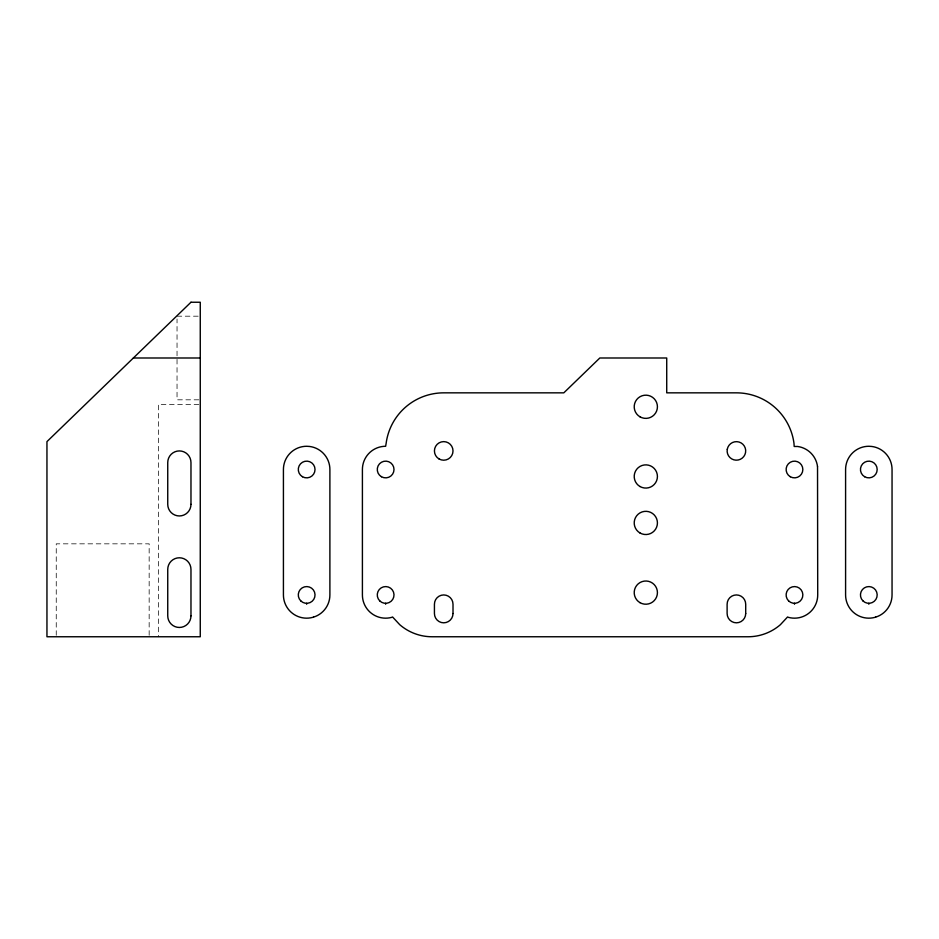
<?xml version="1.0" encoding="UTF-8"?>
<svg xmlns="http://www.w3.org/2000/svg" width="939" height="939" viewBox="0 0 939 939"><rect width="100%" height="100%" fill="white"/><g stroke="black" fill="none" stroke-linecap="round" stroke-linejoin="round"><path stroke-width="0.7" stroke-dasharray="4.7 3.52" d="M177.037 316.185L198.81 316.185M198.81 399.814L177.037 399.814L177.037 319.002M198.822 404.451L158.456 404.451L158.456 636.759M149.16 635.304L149.16 543.834L56.246 543.834L56.246 635.304"/><path stroke-width="1.41" d="M306.654 604.235L306.701 603.308M385.636 604.235L385.683 603.308M868.821 604.235L868.868 603.308M133.361 357.994L200.265 357.994M794.488 603.308L794.488 604.235M817.529 466.601L817.716 594.939A23.229 23.229 0 0 1 788.478 617.381L787.539 616.993L780.356 624.728A49.45 49.45 0 0 1 748.031 636.759L432.104 636.759A49.45 49.45 0 0 1 399.779 624.728L392.584 616.993L391.657 617.381A23.229 23.229 0 0 1 362.407 594.939L362.407 469.5A23.229 23.229 0 0 1 385.636 446.271L386.14 443.337A58.077 58.077 0 0 1 443.713 392.842L563.811 392.842L599.821 357.994L666.725 357.994L666.725 392.842L736.411 392.842A58.077 58.077 0 0 1 793.983 443.337L794.194 446.471L797.645 446.483A23.229 23.229 0 0 1 817.529 466.601M727.267 449.288L727.15 451.706A9.296 9.296 0 0 0 745.554 452.551L745.672 450.121A9.296 9.296 0 0 0 727.267 449.288M190.969 302.241L46.95 441.623L46.95 636.759L200.265 636.759L200.265 302.241L190.969 302.241M313.603 616.993L312.675 617.381A23.229 23.229 0 0 1 283.425 594.939L283.425 469.5A23.229 23.229 0 0 1 306.654 446.271L309.694 446.471A23.229 23.229 0 0 1 329.894 469.5L329.894 594.939A23.229 23.229 0 0 1 315.551 616.407L313.603 616.993M875.77 616.993L874.831 617.381A23.229 23.229 0 0 1 845.593 594.939L845.593 469.5A23.229 23.229 0 0 1 868.821 446.271L871.85 446.471A23.229 23.229 0 0 1 892.05 469.5L892.05 594.939A23.229 23.229 0 0 1 877.707 616.407L875.77 616.993M745.707 613.519L745.707 604.235A9.296 9.296 0 0 0 736.411 594.939A9.296 9.296 0 0 0 727.115 604.235L727.115 613.519A9.296 9.296 0 0 0 736.411 622.815A9.296 9.296 0 0 0 745.707 613.519M453.009 613.519L453.009 604.235A9.296 9.296 0 0 0 443.713 594.939A9.296 9.296 0 0 0 434.428 604.235L434.428 613.519A9.296 9.296 0 0 0 443.713 622.815A9.296 9.296 0 0 0 453.009 613.519M190.969 504.349L190.969 462.528A11.62 11.62 0 0 0 179.361 450.92A11.62 11.62 0 0 0 167.741 462.528L167.741 504.349A11.62 11.62 0 0 0 179.361 515.957A11.62 11.62 0 0 0 190.969 504.349M190.969 615.843L190.969 569.386A11.62 11.62 0 0 0 179.361 557.778A11.62 11.62 0 0 0 167.741 569.386L167.741 615.843A11.62 11.62 0 0 0 179.361 627.463A11.62 11.62 0 0 0 190.969 615.843M788.572 600.854A8.357 8.357 0 0 0 802.563 597.11A8.357 8.357 0 0 0 792.316 586.863A8.357 8.357 0 0 0 788.572 600.854M640.011 486.531A11.62 11.62 0 0 0 657.429 476.472A11.62 11.62 0 0 0 640.011 466.413A11.62 11.62 0 0 0 640.011 486.531M640.011 602.674A11.62 11.62 0 0 0 657.429 592.615A11.62 11.62 0 0 0 640.011 582.556A11.62 11.62 0 0 0 640.011 602.674M381.457 476.742A8.357 8.357 0 0 0 394.004 469.5A8.357 8.357 0 0 0 381.457 462.258A8.357 8.357 0 0 0 381.457 476.742M379.755 600.89A8.357 8.357 0 0 0 393.734 597.063A8.357 8.357 0 0 0 383.429 586.875A8.357 8.357 0 0 0 379.755 600.89M790.309 476.742A8.357 8.357 0 0 0 802.845 469.5A8.357 8.357 0 0 0 790.309 462.258A8.357 8.357 0 0 0 790.309 476.742M439.065 458.96A9.296 9.296 0 0 0 453.009 450.92A9.296 9.296 0 0 0 439.065 442.868A9.296 9.296 0 0 0 439.065 458.96M640.011 416.834A11.62 11.62 0 0 0 657.429 406.775A11.62 11.62 0 0 0 640.011 396.716A11.62 11.62 0 0 0 640.011 416.834M640.011 532.988A11.62 11.62 0 0 0 657.429 522.929A11.62 11.62 0 0 0 640.011 512.87A11.62 11.62 0 0 0 640.011 532.988M302.475 476.742A8.357 8.357 0 0 0 315.023 469.5A8.357 8.357 0 0 0 302.475 462.258A8.357 8.357 0 0 0 302.475 476.742M300.773 600.89A8.357 8.357 0 0 0 314.753 597.063A8.357 8.357 0 0 0 304.447 586.875A8.357 8.357 0 0 0 300.773 600.89M864.643 476.742A8.357 8.357 0 0 0 877.179 469.5A8.357 8.357 0 0 0 864.643 462.258A8.357 8.357 0 0 0 864.643 476.742M862.941 600.89A8.357 8.357 0 0 0 876.909 597.063A8.357 8.357 0 0 0 866.615 586.875A8.357 8.357 0 0 0 862.941 600.89"/></g></svg>
